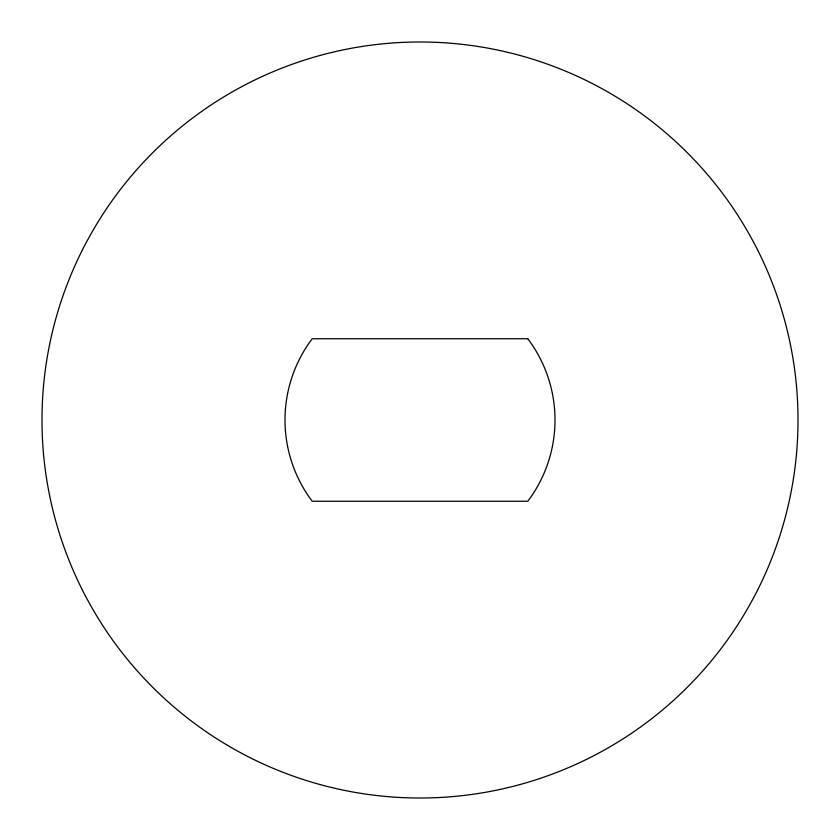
<?xml version="1.0" encoding="UTF-8"?>
<svg xmlns="http://www.w3.org/2000/svg" width="840" height="840" viewBox="0 0 840 840"><rect width="100%" height="100%" fill="white"/><g stroke="black" fill="none" stroke-linecap="round" stroke-linejoin="round"><path stroke-width="1.26" d="M527.814 338.751L312.186 338.751A134.999 134.999 0 0 0 312.186 501.249L527.814 501.249A134.999 134.999 0 0 0 527.814 338.751M227.566 745.364A378.01 378.01 0 0 0 797.99 423.969A378.01 378.01 0 0 0 234.444 90.668A378.01 378.01 0 0 0 227.566 745.364"/></g></svg>
